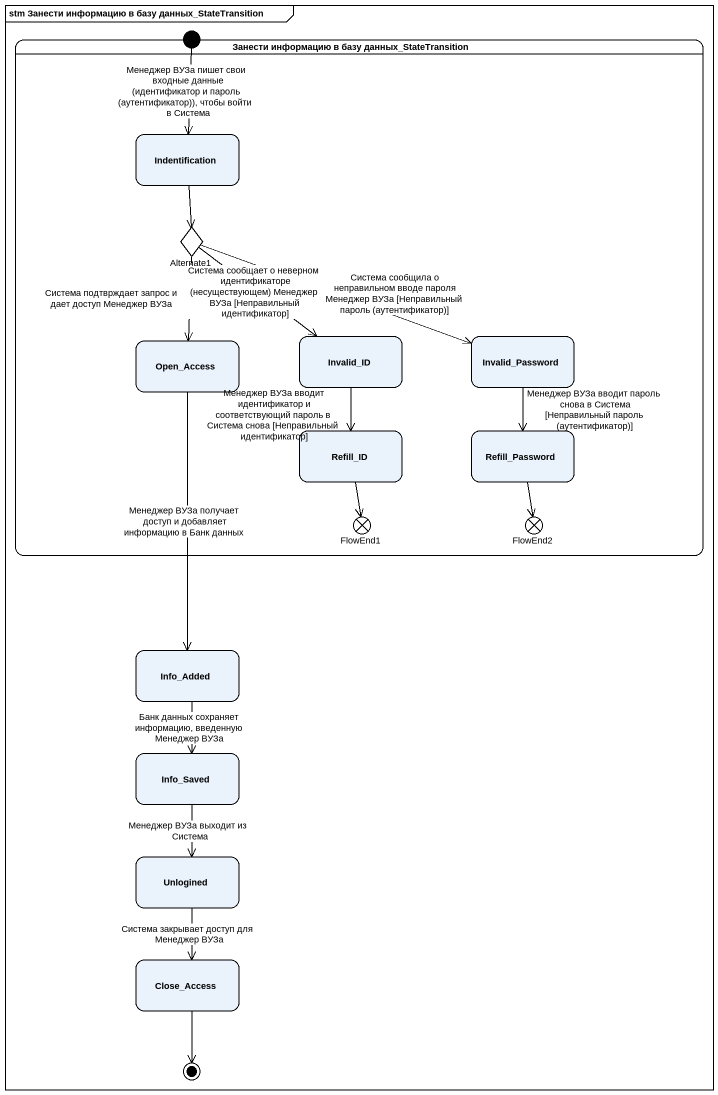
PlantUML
@startuml
mainframe stm Занести информацию в базу данных_StateTransition
hide empty description
state "Занести информацию в базу данных_StateTransition" as Занести_информацию_в_базу {
  state Indentification
  state Alternate1 <<choice>>
  state Open_Access
  state Invalid_ID
  state Invalid_Password
  state Refill_ID
  state Refill_Password
  state FlowEnd1 <<end>>
  state FlowEnd2 <<end>>
}
state initial1 <<start>>
state Info_Added
state Info_Saved
state Unlogined
state Close_Access
initial1 --> Indentification : Менеджер ВУЗа пишет свои входные данные (идентификатор и пароль (аутентификатор)), чтобы войти в Система
Indentification --> Alternate1
Alternate1 --> Open_Access : Система подтврждает запрос и дает доступ Менеджер ВУЗа
Alternate1 --> Invalid_ID : Система сообщает о неверном идентификаторе (несуществующем) Менеджер ВУЗа [Неправильный идентификатор]
Alternate1 -right-> Invalid_Password : Система сообщила о неправильном вводе пароля Менеджер ВУЗа [Неправильный пароль (аутентификатор)]
Open_Access --> Info_Added : Менеджер ВУЗа получает доступ и добавляет информацию в Банк данных
Invalid_ID --> Refill_ID : Менеджер ВУЗа вводит идентификатор и соответствующий пароль в Система снова [Неправильный идентификатор]
Invalid_Password --> Refill_Password : Менеджер ВУЗа вводит пароль снова в Система [Неправильный пароль (аутентификатор)]
Refill_ID --> FlowEnd1
Refill_Password --> FlowEnd2
Info_Added --> Info_Saved : Банк данных сохраняет информацию, введенную Менеджер ВУЗа
Info_Saved --> Unlogined : Менеджер ВУЗа выходит из Система
Unlogined --> Close_Access : Система закрывает доступ для Менеджер ВУЗа
Close_Access --> [*]
@enduml
